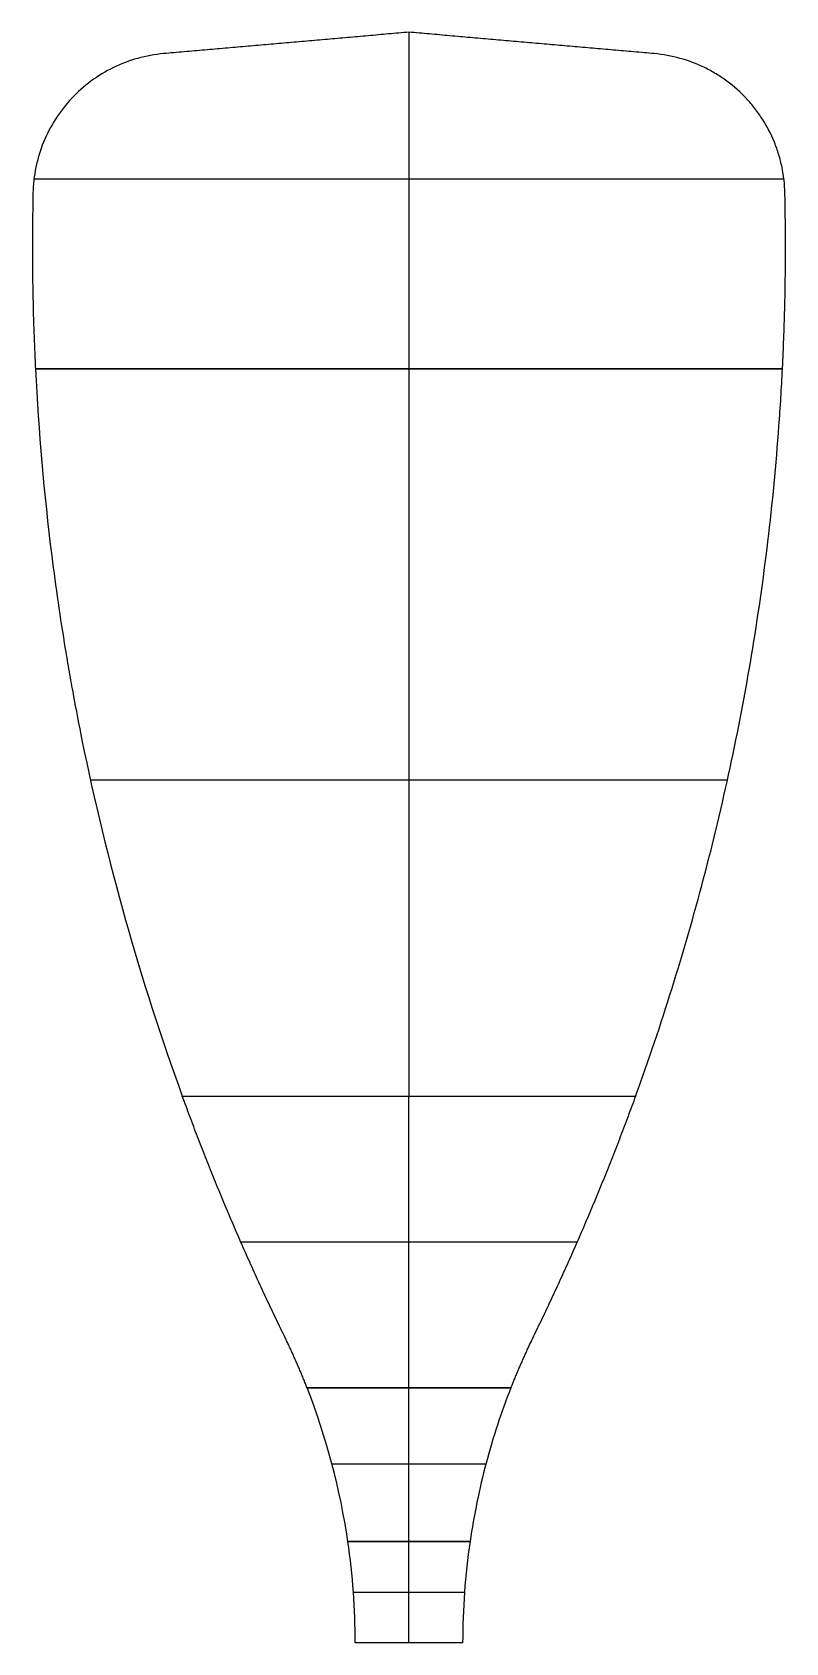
# Model space of a CAD drawing. Header units: millimetres. Extents: x -808 to 105, y 1665 to 2614.
# Drawn here: x -105.2 to 105.2, y 1981.7 to 2431.7 of the extents above.
import ezdxf

# ---------------------------------------------------------------- set-up
doc = ezdxf.new("R2010")
doc.units = ezdxf.units.MM
doc.header["$MEASUREMENT"] = 0
doc.layers.add('IGES LEVEL 0', color=9, linetype='Continuous')

msp = doc.modelspace()

# ---------------------------------------------------------------- linework, layer by layer
at = {"layer": 'IGES LEVEL 0', "extrusion": (1, 0, 0)}
for centre, radius, start, end in [((2337.6, -914.79), 945.48, 84.28941, 90), ((2337.6, -914.79), 945.48, 90, 102.40742), ((2009.94, 186), 200, 270, 282.4074)]:
    msp.add_arc(centre, radius, start, end, dxfattribs=at)
at = {"layer": 'IGES LEVEL 0'}
for centre, start, end in [((-210.32, 1981.68, -14), 0, 8.3189), ((210.32, 1981.68, -14), 171.6811, 180)]:
    msp.add_arc(centre, 195.32, start, end, dxfattribs=at)
for points, weights in [([(0, 2431.68, 26), (-22.82, 2429.68, 26.2), (-45.66, 2427.68, 26.39), (-68.5, 2425.69, 26.58)], [1, 0.999996621009, 0.999996621009, 1]), ([(68.5, 2425.69, 26.58), (45.66, 2427.68, 26.39), (22.82, 2429.68, 26.2), (0, 2431.68, 26)], [1, 0.999996621009, 0.999996621009, 1]), ([(-34.8, 2067.37, -6.15), (-45.47, 2089.22, -1.34), (-54.97, 2111.6, 3.58), (-63.29, 2134.45, 8.61)], [1, 0.999080596534, 0.999080596534, 1]), ([(63.29, 2134.45, 8.61), (54.97, 2111.6, 3.58), (45.47, 2089.22, -1.34), (34.8, 2067.37, -6.15)], [1, 0.999080596534, 0.999080596534, 1]), ([(-28.45, 2052.91, -9.33), (-30.37, 2057.81, -8.25), (-32.49, 2062.63, -7.19), (-34.8, 2067.37, -6.15)], [1, 0.999455387628, 0.999455387628, 1]), ([(34.8, 2067.37, -6.15), (32.49, 2062.63, -7.19), (30.37, 2057.81, -8.25), (28.45, 2052.91, -9.33)], [1, 0.999455387628, 0.999455387628, 1])]:
    msp.add_rational_spline(points, weights, degree=3, dxfattribs=at)
for points, knots in [([(-68.5, 2425.69, 26.58), (-69.72, 2425.58, 26.59), (-70.94, 2425.42, 26.61), (-73.35, 2424.98, 26.65), (-74.56, 2424.7, 26.67), (-78.08, 2423.72, 26.76), (-80.33, 2422.87, 26.84), (-84.74, 2420.72, 27.03), (-86.84, 2419.44, 27.14), (-90.75, 2416.55, 27.39), (-92.55, 2414.95, 27.52), (-95.9, 2411.37, 27.81), (-97.4, 2409.44, 27.96), (-100.02, 2405.33, 28.27), (-101.13, 2403.19, 28.42), (-103.9, 2396.4, 28.87), (-104.9, 2391.57, 29.16), (-105, 2386.69, 29.42)], [2.058249, 2.058249, 2.058249, 2.058249, 2.120749, 2.120749, 2.183249, 2.183249, 2.308249, 2.308249, 2.433249, 2.433249, 2.558249, 2.558249, 2.683249, 2.683249, 2.808249, 2.808249, 3.058249, 3.058249, 3.058249, 3.058249]), ([(105, 2386.69, 29.42), (104.95, 2389.15, 29.29), (104.67, 2391.56, 29.15), (103.94, 2395.12, 28.94), (103.64, 2396.3, 28.87), (103.1, 2398.05, 28.76), (102.91, 2398.63, 28.72), (102.5, 2399.78, 28.65), (102.29, 2400.36, 28.61), (101.13, 2403.19, 28.42), (100.02, 2405.34, 28.26), (98.06, 2408.41, 28.04), (97.36, 2409.4, 27.96), (95.86, 2411.33, 27.81), (95.06, 2412.27, 27.74), (92.56, 2414.94, 27.53), (90.75, 2416.55, 27.39), (87.82, 2418.72, 27.21), (86.81, 2419.4, 27.15), (84.71, 2420.67, 27.04), (83.63, 2421.26, 26.98), (80.35, 2422.86, 26.84), (78.08, 2423.72, 26.76), (73.38, 2425.03, 26.64), (70.94, 2425.47, 26.6), (68.5, 2425.69, 26.58)], [0, 0, 0, 0, 0.00728108, 0.00728108, 0.01092161, 0.01092161, 0.01274188, 0.01274188, 0.01456215, 0.01456215, 0.02184323, 0.02184323, 0.02548377, 0.02548377, 0.02912431, 0.02912431, 0.03640538, 0.03640538, 0.04004592, 0.04004592, 0.04368646, 0.04368646, 0.05096754, 0.05096754, 0.05824861, 0.05824861, 0.05824861, 0.05824861]), ([(-105, 2386.69, 29.42), (-105.17, 2378.51, 29.84), (-105.2, 2370.32, 30.16), (-105.03, 2358.05, 30.48), (-104.89, 2351.91, 30.6), (-104.67, 2345.78, 30.66), (-104.5, 2341.69, 30.69), (-104.41, 2339.63, 30.69), (-104.31, 2337.6, 30.69)], [3.0582486, 3.0582486, 3.0582486, 3.0582486, 3.5582486, 3.5582486, 3.8082486, 3.9332486, 3.9332486, 4.0582486, 4.0582486, 4.0582486, 4.0582486]), ([(104.31, 2337.6, 30.69), (104.32, 2337.7, 30.69), (104.32, 2337.81, 30.69), (104.59, 2343.33, 30.69), (104.79, 2348.75, 30.64), (105.21, 2365.01, 30.36), (105.23, 2375.85, 29.98), (105, 2386.69, 29.42)], [5.05824861, 5.05824861, 5.05824861, 5.05824861, 5.05855664, 5.05855664, 5.07461485, 5.07461485, 5.10673129, 5.10673129, 5.10673129, 5.10673129]), ([(-104.31, 2337.6, 30.69), (-103.45, 2320.14, 30.69), (-101.93, 2302.72, 30.21), (-98.66, 2276.68, 28.77), (-97.4, 2268.02, 28.17), (-95.63, 2257.21, 27.27), (-95.27, 2255.1, 27.09), (-94.53, 2250.85, 26.71), (-93.39, 2244.48, 26.11), (-92.17, 2238.13, 25.46), (-87.88, 2217, 23.12), (-83.8, 2200.16, 20.8), (-74.48, 2167.06, 15.34), (-69.19, 2150.67, 12.18), (-63.29, 2134.45, 8.61)], [0, 0, 0, 0, 0.25, 0.25, 0.375, 0.375, 0.40625, 0.40625, 0.4375, 0.5, 0.5, 0.75, 0.75, 1, 1, 1, 1]), ([(63.29, 2134.45, 8.61), (70.56, 2154.42, 13), (76.89, 2174.67, 16.78), (87.69, 2215.7, 23.03), (92.16, 2236.49, 25.51), (99.2, 2278.65, 29.09), (101.77, 2300, 30.19), (103.72, 2326.97, 30.65), (104.05, 2332.29, 30.69), (104.31, 2337.6, 30.69)], [2, 2, 2, 2, 2.0642329, 2.0642329, 2.1284657, 2.1284657, 2.1926986, 2.1926986, 2.2084488, 2.2084488, 2.2084488, 2.2084488]), ([(28.45, 2052.91, -9.33), (25.76, 2046.04, -10.84), (23.46, 2039.02, -12), (19.65, 2024.7, -13.58), (18.15, 2017.4, -14), (17.06, 2009.94, -14)], [3, 3, 3, 3, 3.02235134, 3.02235134, 3.04470268, 3.04470268, 3.04470268, 3.04470268])]:
    msp.add_open_spline(points, degree=3, knots=knots, dxfattribs=at)
for points, degree in [([(104.73, 2390.58, 29.21), (0, 2390.58, 29.21), (-104.73, 2390.58, 29.21)], 2), ([(-104.31, 2337.6, 30.69), (0, 2337.6, 30.69), (104.31, 2337.6, 30.69)], 2), ([(104.31, 2337.6, 30.69), (0, 2337.6, 30.69), (-104.31, 2337.6, 30.69)], 2), ([(88.94, 2222.72, 23.69), (0, 2222.72, 23.69), (-88.94, 2222.72, 23.69)], 2), ([(-63.29, 2134.45, 8.61), (0, 2134.45, 8.61), (63.29, 2134.45, 8.61)], 2), ([(-63.29, 2134.45, 8.61), (0, 2134.45, 8.61), (63.29, 2134.45, 8.61)], 2), ([(0, 2052.91, -9.33), (0, 2093.68, -0.36), (0, 2134.45, 8.61)], 2), ([(-46.97, 2093.68, -0.36), (0, 2093.68, -0.36), (46.97, 2093.68, -0.36)], 2), ([(-17.06, 2009.94, -14), (-19.19, 2024.52, -14), (-22.99, 2038.96, -12.4), (-28.45, 2052.91, -9.33)], 3), ([(-28.45, 2052.91, -9.33), (0, 2052.91, -9.33), (28.45, 2052.91, -9.33)], 2), ([(28.45, 2052.91, -9.33), (0, 2052.91, -9.33), (-28.45, 2052.91, -9.33)], 2), ([(21.47, 2031.55, -12.83), (0, 2031.55, -12.83), (-21.47, 2031.55, -12.83)], 2), ([(-17.06, 2009.94, -14), (0, 2009.94, -14), (17.06, 2009.94, -14)], 2), ([(17.06, 2009.94, -14), (0, 2009.94, -14), (-17.06, 2009.94, -14)], 2), ([(0, 1981.68, -14), (0, 1995.81, -14), (0, 2009.94, -14)], 2), ([(-15.51, 1995.81, -14), (0, 1995.81, -14), (15.51, 1995.81, -14)], 2), ([(15, 1981.68, -14), (0, 1981.68, -14), (-15, 1981.68, -14)], 2)]:
    msp.add_open_spline(points, degree=degree, dxfattribs=at)

doc.saveas('drawing.dxf')
